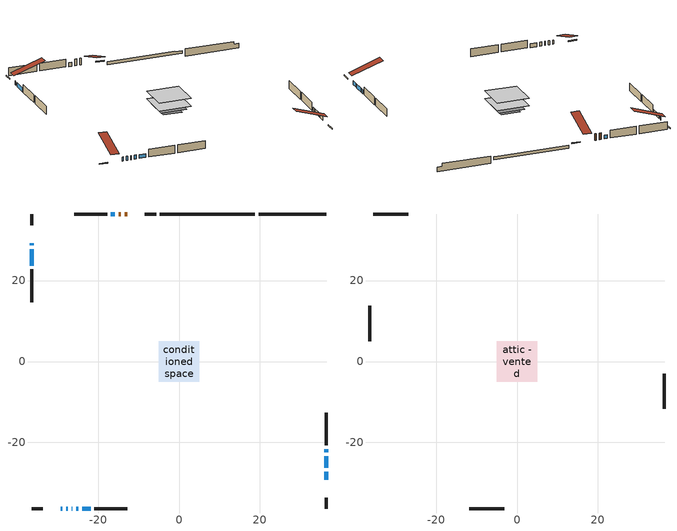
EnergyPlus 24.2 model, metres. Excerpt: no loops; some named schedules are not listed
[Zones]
conditioned space
 floor adiabatic (Floor2 construction): -4.02,-4.02 -4.02,4.02 4.02,4.02 4.02,-4.02 z0.46
 floor adiabatic (AdiabaticFloorConstruction): -4.99,-4.99 -4.99,4.99 4.99,4.99 4.99,-4.99 z0.46
 floor foundation (Slab1 construction): -2.96,-2.96 -2.96,2.96 2.96,2.96 2.96,-2.96 z-1.83
 floor foundation (Slab2 construction): -4.02,-4.02 -4.02,4.02 4.02,4.02 4.02,-4.02 z-0.76
 wall outside (RimJoist1 construction): -5.65,36.44 -8.41,36.44 / -36.44,-36.44 -33.68,-36.44 / -36.44,36.44 -36.44,33.68 / 36.44,-36.44 36.44,-33.68 z0.46:0.76
 wall outside (AdiabaticWallConstruction 1): -12.83,36.44 -13.44,36.44 / -14.37,36.44 -14.9,36.44 z0.46:2.49
 wall outside (AdiabaticWallConstruction): -29.26,-36.44 -28.81,-36.44 / 36.44,-29.26 36.44,-27.23 / 36.44,-26.3 36.44,-23.38 / 36.44,-22.45 36.44,-21.65 / -27.88,-36.44 -27.48,-36.44 / -26.56,-36.44 -26.35,-36.44 / -36.44,29.26 -36.44,28.68 / -25.42,-36.44 -24.84,-36.44 / -23.92,-36.44 -21.83,-36.44 / -36.44,27.76 -36.44,23.69 / -15.82,36.44 -16.84,36.44 z0.46:1.68
 wall outside (Wall1 construction): -17.77,36.44 -25.89,36.44 / -20.9,-36.44 -12.78,-36.44 / -36.44,22.77 -36.44,14.65 / 36.44,-20.72 36.44,-12.6 z0.46:2.9
 wall foundation (FoundationWall1 construction): 19.68,36.44,-1.83 19.68,36.44,0.46 34.77,36.44,0.46 34.77,36.44,-0.41 36.44,36.44,-0.41 36.44,36.44,-1.83
 wall foundation (FoundationWall2 construction): -4.72,36.44,-0.76 -4.72,36.44,0.15 16.4,36.44,0.15 16.4,36.44,0.04 18.75,36.44,0.04 18.75,36.44,-0.76
 window (WindowConstruction 6): -29.26,-36.44 -28.81,-36.44 z0.46:1.68
 window (WindowConstruction 4): 36.44,-29.26 36.44,-27.23 z0.46:1.68
 window (WindowConstruction 5): 36.44,-26.3 36.44,-23.38 z0.46:1.68
 window (WindowConstruction 8): 36.44,-22.45 36.44,-21.65 z0.46:1.68
 window (WindowConstruction 9): -27.88,-36.44 -27.48,-36.44 z0.46:1.68
 window (WindowConstruction 10): -26.55,-36.44 -26.35,-36.44 z0.46:1.68
 window (WindowConstruction 7): -36.44,29.26 -36.44,28.69 z0.46:1.68
 window (WindowConstruction): -25.42,-36.44 -24.85,-36.44 z0.46:1.68
 window (WindowConstruction 1): -23.92,-36.44 -21.83,-36.44 z0.46:1.68
 window (WindowConstruction 2): -36.44,27.76 -36.44,23.7 z0.46:1.68
 window (WindowConstruction 3): -15.83,36.44 -16.84,36.44 z0.46:1.68
 door (Door): -12.83,36.44 -13.44,36.44 z0.46:2.49
 door (Door 1): -14.37,36.44 -14.9,36.44 z0.46:2.49
 ceiling adiabatic (AdiabaticFloorConstruction): 4.99,-4.99 4.99,4.99 -4.99,4.99 -4.99,-4.99 z0.46
attic - vented
 floor to conditioned space (Floor1 construction Reversed): -4.99,-4.99 -4.99,4.99 4.99,4.99 4.99,-4.99 z2.9
 wall outside (Wall2 construction): -26.82,36.44 -35.51,36.44 / -11.85,-36.44 -3.16,-36.44 / -36.44,13.72 -36.44,5.02 / 36.44,-11.67 36.44,-2.98 z0.46:2.9
 roof outside (Roof1 construction): -11.91,36.44,2.9 -11.91,26.72,6.14 -9.34,26.72,6.14 -9.34,36.44,2.9; -30.19,-36.44,2.9 -30.19,-26.72,6.14 -32.75,-26.72,6.14 -32.75,-36.44,2.9; -36.44,30.19,2.9 -26.72,30.19,6.14 -26.72,32.75,6.14 -36.44,32.75,2.9; 36.44,-30.19,2.9 26.72,-30.19,6.14 26.72,-32.75,6.14 36.44,-32.75,2.9
[Building]
Building 1: Terrain=Suburbs
[Site:Location]
Quebec Intl AP_QC: Latitude {deg}=46.8; Longitude {deg}=-71.38; Time Zone {hr}=-5; Elevation {m}=74; Keep Site Location Information=Yes
[Site:GroundTemperature:Shallow]
0.0108218, -2.24938, -2.43038, -1.3578, 2.94801, 7.23376, 10.9493, 13.303, 13.5029, 11.5886, 7.96783, 3.81355
[Site:WaterMainsTemperature]
Calculation Method=Schedule; Temperature Schedule=mains temperature schedule
[Material] Roughness=Rough; Thermal Absorptance=0.9
Name | Thickness {m} | Conductivity {W/m-K} | Density {kg/m3} | Specific Heat {J/kg-K} | Solar Absorptance | Visible Absorptance
asphalt or fiberglass shingles | 0.00635 | 0.162714 | 1121.4 | 1465.45 | 0.4 | 0.4
ceiling loosefill ins | 0.0846667 | 0.0480833 | 16.02 | 1046.75 | 0.7 | 0.7
ceiling stud and cavity | 0.1397 | 0.0900535 | 65.682 | 1177.47 | 0.7 | 0.7
concrete 4.0 in. | 0.1016 | 1.803125 | 2242.8 | 837.4 | 0.7 | 0.7
concrete 8.0 in. | 0.2032 | 1.803125 | 2242.8 | 837.4 | 0.7 | 0.7
door material | 0.04445 | 0.327969 | 512.64 | 1214.23 | 0.7 | 0.7
door material 1 | 0.04445 | 0.0451087 | 512.64 | 1214.23 | 0.7 | 0.7
exterior vertical ins | 0.00108814 | 0.029427 | 32.04 | 1214.23 | 0.7 | 0.7
floor covering | 0.0127 | 9.015625 | 54.468 | 1339.84 | 0.6 | 0.6
floor covering 1 | 0.0127 | 0.0433444 | 54.468 | 1339.84 | 0.6 | 0.6
floor rigid ins; wall rigid ins | 0.512978 | 0.029427 | 32.04 | 1214.23 | 0.7 | 0.7
floor stud and cavity | 0.0889 | 0.621767 | 50.32683 | 1063.81 | 0.7 | 0.7
floor stud and cavity 1 | 0.1397 | 1.75129 | 37.0049 | 1207.88 | 0.7 | 0.7
furniture material conditioned space 1 | 0.1524 | 0.115458 | 640.8 | 1214.23 | 0.6 | 0.6
gypsum board | 0.0127 | 0.160291 | 801 | 837.4 | 0.6 | 0.6
osb sheathing 0.5 in. | 0.0127 | 0.115458 | 512.64 | 1214.23 | 0.7 | 0.7
osb sheathing 0.75 in. | 0.01905 | 0.115458 | 512.64 | 1214.23 | 0.7 | 0.7
rim joist stud and cavity | 0.0508 | 0.137084 | 50.32683 | 1063.81 | 0.6 | 0.6
slab rigid ins | 0.0259096 | 0.029427 | 32.04 | 1214.23 | 0.7 | 0.7
wall stud and cavity | 0.1397 | 0.0854019 | 139.0536 | 1170.24 | 0.7 | 0.7
wall stud and cavity 1 | 0.0889 | 6.1454 | 50.32683 | 1063.81 | 0.6 | 0.6
wall stud and cavity 2 | 0.0889 | 0.380278 | 52.3479 | 1209.89 | 0.7 | 0.7
wall stud and cavity 3 | 0.0889 | 0.391764 | 83.0341 | 1211.67 | 0.7 | 0.7
wood siding | 0.0254 | 0.102417 | 544.68 | 1172.36 | 0.4 | 0.4
wood siding 1 | 0.00254 | 0.102417 | 544.68 | 1172.36 | 0.4 | 0.4
wood siding 2; wood siding 3; wood siding 4 | 0.0254 | 0.102417 | 544.68 | 1172.36 | 0.7 | 0.7
[WindowMaterial:SimpleGlazingSystem]
Name | U-Factor {W/m2-K} | Solar Heat Gain Coefficient
WindowMaterial | 1.86466 | 0.36
WindowMaterial 1 | 1.67331 | 0.42
WindowMaterial 2 | 1.67558 | 0.42
WindowMaterial 3 | 1.7863 | 0.38
WindowMaterial 4 | 1.80447 | 0.39
WindowMaterial 5 | 3.26144 | 0.45
WindowMaterial 6 | 2.220098 | 0.36
WindowMaterial 7 | 3.0082 | 0.49
WindowMaterial 8 | 3.07407 | 0.32
[Construction]
AdiabaticFloorConstruction: floor stud and cavity 1, floor rigid ins, osb sheathing 0.75 in., floor covering 1
AdiabaticWallConstruction: wood siding 3, wall rigid ins, wall stud and cavity 2, gypsum board
AdiabaticWallConstruction 1: wood siding 4, wall rigid ins, wall stud and cavity 2, gypsum board
Door: door material
Door 1: door material 1
Floor1 construction Reversed: gypsum board, ceiling stud and cavity, ceiling loosefill ins
Floor2 construction: floor stud and cavity, floor covering
FoundationWall1 construction; FoundationWall2 construction: concrete 8.0 in.
furniture construction conditioned space 1: furniture material conditioned space 1
PartitionWallConstruction: gypsum board, wall stud and cavity 3, gypsum board
RimJoist1 construction: wood siding 2, rim joist stud and cavity
Roof1 construction: asphalt or fiberglass shingles
Slab1 construction: slab rigid ins, concrete 4.0 in.
Slab2 construction: concrete 4.0 in.
Wall1 construction: wood siding, osb sheathing 0.5 in., wall stud and cavity, gypsum board
Wall2 construction: wood siding 1, wall stud and cavity 1
WindowConstruction: WindowMaterial
WindowConstruction 1: WindowMaterial 1
WindowConstruction 10: WindowMaterial 8
WindowConstruction 2; WindowConstruction 4: WindowMaterial 2
WindowConstruction 3: WindowMaterial 3
WindowConstruction 5: WindowMaterial 4
WindowConstruction 6: WindowMaterial 5
WindowConstruction 7: WindowMaterial 6
WindowConstruction 8; WindowConstruction 9: WindowMaterial 7
[Zone] Multiplier=1; Part of Total Floor Area=Yes
Name | Volume {m3}
attic - vented | 52.4597
conditioned space | 402.6
[Space]
Name | Zone | Volume {m3}
attic - vented 1 | attic - vented | 52.4597
conditioned space 1 | conditioned space | 402.6
[ZoneInfiltration:EffectiveLeakageArea]
infil attic - vented 1: Zone or Space=attic - vented 1; Schedule=Always On Discrete; Effective Air Leakage Area {cm2}=3680.86; Stack Coefficient=0.00039498; Wind Coefficient=1.34279e-05
[ZoneMixing]
whole house fan mix: Zone or Space=attic - vented; Schedule=Always On Continuous; Design Flow Rate Calculation Method=Flow/Zone; Design Flow Rate {m3/s}=0; Source Zone or Space=conditioned space
[SurfaceProperty:ExposedFoundationPerimeter] Exposed Perimeter Calculation Method=TotalExposedPerimeter
Name | Total Exposed Perimeter {m}
Slab1 | 16.764
Slab2 | 23.47
[InternalMass] Zone or ZoneList=conditioned space; Space or SpaceList=conditioned space 1
Name | Construction | Surface Area {m2}
furniture mass conditioned space 1 | furniture construction conditioned space 1 | 105.626
partition wall mass | PartitionWallConstruction | 199.4
[Lights]
interior lighting: Zone or ZoneList or Space or SpaceList=conditioned space 1; Schedule=interior lighting schedule; Design Level Calculation Method=LightingLevel; Lighting Level {W}=343.2; Return Air Fraction=0; Fraction Radiant=0.6; Fraction Visible=0.2; Fraction Replaceable=1
[People]
occupants: Zone or ZoneList or Space or SpaceList=conditioned space 1; Number of People Schedule=occupants schedule; Number of People Calculation Method=People; Number of People=3; Fraction Radiant=0.314171; Sensible Heat Fraction=0.56303; Activity Level Schedule=occupants activity schedule; Carbon Dioxide Generation Rate {m3/s-W}=0; Enable ASHRAE 55 Comfort Warnings=No; Mean Radiant Temperature Calculation Type=EnclosureAveraged
[ElectricEquipment] Zone or ZoneList or Space or SpaceList=conditioned space 1; Design Level Calculation Method=EquipmentLevel
Name | Schedule | Design Level {W} | Fraction Latent | Fraction Radiant | Fraction Lost
clothes dryer | clothes dryer schedule | 140.772 | 0.015 | 0.081 | 0.85
clothes washer | clothes washer schedule | 32.1985 | 0.03 | 0.162 | 0.7
cooking range | cooking range schedule | 215.147 | 0.08 | 0.432 | 0.2
dishwasher | dishwasher schedule | 66.8632 | 0.3 | 0.18 | 0.4
fridge | fridge schedule | 72.9452 | 0 | 0.6 | 0
mech vent bath fan 0 | mech vent bath fan 0 schedule | 25.1 | 0 | 0 | 1
mech vent house fan | mech vent house fan schedule | 0 | 0 | 0 | 1
mech vent house fan cfis | mech vent house fan cfis schedule | 0 | 0 | 0 | 0
mech vent range fan 0 | mech vent range fan 0 schedule | 57 | 0 | 0 | 1
misc plug loads | misc plug loads schedule | 494.7 | 0.045 | 0.513 | 0.1
whole house fan | Always On Discrete | 0 | 0 | 0 | 1
[OtherEquipment] Zone or ZoneList or Space or SpaceList=conditioned space 1; Design Level Calculation Method=EquipmentLevel
Name | Fuel Type | Schedule | Design Level {W} | Fraction Latent | Fraction Radiant | Fraction Lost
clothes dryer 1 | Electricity | clothes dryer schedule | 0 | 0.015 | 0.081 | 0.85
cooking range 1 | Electricity | cooking range schedule | 0 | 0.08 | 0.432 | 0.2
general water use latent | None | general water use schedule | 62.594 | 1 | 0 | 0
general water use sensible | None | general water use schedule | -61.6891 | 0 | 0.6 | 0
mech vent house fan latent load | None | Always On Discrete | 0 | 1 | 0 | 0
mech vent house fan sensible load | None | Always On Discrete | 0 | 0 | 0 | 0
water heater energy adjustment1 | Electricity | Always On Discrete | 0.01 | 0 | 0 | 1
[ZoneInfiltration:DesignFlowRate] Zone or ZoneList or Space or SpaceList=conditioned space 1; Schedule=Always On Discrete; Design Flow Rate Calculation Method=Flow/Zone; Design Flow Rate {m3/s}=0
infil flow; natural vent flow; whole house fan flow
[ZoneControl:Thermostat]
conditioned space Thermostat: Zone or ZoneList=conditioned space; Control Type Schedule=conditioned space Thermostat Schedule; Control 1=conditioned space temperature setpoint; Temperature Difference Between Cutout And Setpoint {deltaC}=0
[ZoneHVAC:Baseboard:Convective:Electric]
electric baseboard: Availability Schedule=Always On Discrete; Heating Design Capacity {W}=13207.2; Efficiency=1
[Zone equipment]
conditioned space: electric baseboard
[Foundation:Kiva] Initial Indoor Air Temperature {C}=18; Wall Depth Below Slab {m}=0.2032
Name | Wall Height Above Grade {m} | Custom Block Material Name 1 | Custom Block Depth 1 {m} | Custom Block X Position 1 {m} | Custom Block Z Position 1 {m}
Foundation Kiva 1 | 0.460004
Foundation Kiva 2 | 0.150023 | exterior vertical ins | 0.910011 | 0.2032 | 0
[Foundation:Kiva:Settings]
Soil Conductivity {W/m-K}=0.849921; Soil Density {kg/m3}=1842.3; Soil Specific Heat {J/kg-K}=418.7; Ground Solar Absorptivity=0.9; Ground Thermal Absorptivity=0.9; Ground Surface Roughness {m}=0.03; Far-Field Width {m}=40; Deep-Ground Boundary Condition=ZeroFlux; Deep-Ground Depth {m}=40; Minimum Cell Dimension {m}=0.2; Maximum Cell Growth Coefficient=3; Simulation Timestep=Timestep
[Exterior:Lights]
exterior lighting: Schedule=exterior lighting schedule; Design Level {W}=75.6
[EnergyManagementSystem:GlobalVariable]
infil_program_Qfan
infil_program_Qinf
natural_vent_program_Qnv
natural_vent_program_Qwhf
[EnergyManagementSystem:Sensor]
Name | Output:Variable or Output:Meter Index Key | Output:Variable or Output:Meter
airflow_gain | infil flow | Infiltration Sensible Heat Gain Energy
airflow_gain_1 | natural vent flow | Infiltration Sensible Heat Gain Energy
airflow_gain_2 | whole house fan flow | Infiltration Sensible Heat Gain Energy
airflow_loss | infil flow | Infiltration Sensible Heat Loss Energy
airflow_loss_1 | natural vent flow | Infiltration Sensible Heat Loss Energy
airflow_loss_2 | whole house fan flow | Infiltration Sensible Heat Loss Energy
clg_load_cond |  | Cooling:EnergyTransfer:Zone:CONDITIONED SPACE
clg_sp_s; clg_sp_s_1 | cooling setpoint | Schedule Value
clothes_dryer_exhaust_0_sch_s | clothes dryer exhaust 0 schedule | Schedule Value
conditioned_space_clg_unmet_s | conditioned space | Zone Cooling Setpoint Not Met Time
conditioned_space_htg_unmet_s | conditioned space | Zone Heating Setpoint Not Met Time
cool_season | cooling season schedule | Schedule Value
fridge_tin_s | conditioned space | Zone Mean Air Temperature
htg_load_cond |  | Heating:EnergyTransfer:Zone:CONDITIONED SPACE
htg_sp_s; htg_sp_s_1 | heating setpoint | Schedule Value
ig_ee_conv | clothes dryer | Electric Equipment Convective Heating Energy
ig_ee_conv_2 | cooking range | Electric Equipment Convective Heating Energy
ig_ee_conv_4 | fridge | Electric Equipment Convective Heating Energy
ig_ee_conv_5 | misc plug loads | Electric Equipment Convective Heating Energy
ig_ee_conv_6 | whole house fan | Electric Equipment Convective Heating Energy
ig_ee_rad | clothes dryer | Electric Equipment Radiant Heating Energy
ig_ee_rad_2 | cooking range | Electric Equipment Radiant Heating Energy
ig_ee_rad_4 | fridge | Electric Equipment Radiant Heating Energy
ig_ee_rad_5 | misc plug loads | Electric Equipment Radiant Heating Energy
ig_ee_rad_6 | whole house fan | Electric Equipment Radiant Heating Energy
ig_lgt_conv | interior lighting | Lights Convective Heating Energy
ig_lgt_rad | interior lighting | Lights Radiant Heating Energy
ig_lgt_vis | interior lighting | Lights Visible Radiation Heating Energy
ig_oe_conv | clothes dryer 1 | Other Equipment Convective Heating Energy
ig_oe_conv_1 | cooking range 1 | Other Equipment Convective Heating Energy
ig_oe_conv_2 | general water use latent | Other Equipment Convective Heating Energy
ig_oe_conv_3 | general water use sensible | Other Equipment Convective Heating Energy
ig_oe_conv_4 | water heater energy adjustment1 | Other Equipment Convective Heating Energy
ig_oe_rad | clothes dryer 1 | Other Equipment Radiant Heating Energy
ig_oe_rad_1 | cooking range 1 | Other Equipment Radiant Heating Energy
ig_oe_rad_2 | general water use latent | Other Equipment Radiant Heating Energy
ig_oe_rad_3 | general water use sensible | Other Equipment Radiant Heating Energy
ig_oe_rad_4 | water heater energy adjustment1 | Other Equipment Radiant Heating Energy
ig_ppl_conv | occupants | People Convective Heating Energy
ig_ppl_rad | occupants | People Radiant Heating Energy
im_conv | furniture mass conditioned space 1 | Surface Inside Face Convection Heat Gain Energy
im_conv_1 | partition wall mass | Surface Inside Face Convection Heat Gain Energy
im_ig | furniture mass conditioned space 1 | Surface Inside Face Internal Gains Radiation Heat Gain Energy
im_ig_1 | partition wall mass | Surface Inside Face Internal Gains Radiation Heat Gain Energy
im_lgt | furniture mass conditioned space 1 | Surface Inside Face Lights Radiation Heat Gain Energy
im_lgt_1 | partition wall mass | Surface Inside Face Lights Radiation Heat Gain Energy
im_sol | furniture mass conditioned space 1 | Surface Inside Face Solar Radiation Heat Gain Energy
im_sol_1 | partition wall mass | Surface Inside Face Solar Radiation Heat Gain Energy
im_surf | furniture mass conditioned space 1 | Surface Inside Face Net Surface Thermal Radiation Heat Gain Energy
im_surf_1 | partition wall mass | Surface Inside Face Net Surface Thermal Radiation Heat Gain Energy
mech_vent_bath_fan_0_sch_s | mech vent bath fan 0 schedule | Schedule Value
mech_vent_range_fan_0_sch_s | mech vent range fan 0 schedule | Schedule Value
mv_conv | mech vent bath fan 0 | Electric Equipment Convective Heating Energy
mv_conv_1 | mech vent house fan | Electric Equipment Convective Heating Energy
mv_conv_2 | mech vent house fan cfis | Electric Equipment Convective Heating Energy
mv_conv_3 | mech vent range fan 0 | Electric Equipment Convective Heating Energy
mv_conv_4 | mech vent house fan latent load | Other Equipment Convective Heating Energy
mv_conv_5 | mech vent house fan sensible load | Other Equipment Convective Heating Energy
mv_rad | mech vent bath fan 0 | Electric Equipment Radiant Heating Energy
mv_rad_1 | mech vent house fan | Electric Equipment Radiant Heating Energy
mv_rad_2 | mech vent house fan cfis | Electric Equipment Radiant Heating Energy
mv_rad_3 | mech vent range fan 0 | Electric Equipment Radiant Heating Energy
mv_rad_4 | mech vent house fan latent load | Other Equipment Radiant Heating Energy
mv_rad_5 | mech vent house fan sensible load | Other Equipment Radiant Heating Energy
natural_vent_s | natural vent schedule | Schedule Value
out_pb_s |  | Site Outdoor Air Barometric Pressure
out_wt_s |  | Site Outdoor Air Humidity Ratio
site_vw_s |  | Site Wind Speed
ss_back_out | Window1 | Surface Window Shortwave from Zone Back Out Window Heat Transfer Rate
ss_back_out_1 | Window10 | Surface Window Shortwave from Zone Back Out Window Heat Transfer Rate
ss_back_out_10 | Window9 | Surface Window Shortwave from Zone Back Out Window Heat Transfer Rate
ss_back_out_2 | Window11 | Surface Window Shortwave from Zone Back Out Window Heat Transfer Rate
ss_back_out_3 | Window12 | Surface Window Shortwave from Zone Back Out Window Heat Transfer Rate
ss_back_out_4 | Window14 | Surface Window Shortwave from Zone Back Out Window Heat Transfer Rate
ss_back_out_5 | Window15 | Surface Window Shortwave from Zone Back Out Window Heat Transfer Rate
ss_back_out_6 | Window2 | Surface Window Shortwave from Zone Back Out Window Heat Transfer Rate
ss_back_out_7 | Window5 | Surface Window Shortwave from Zone Back Out Window Heat Transfer Rate
ss_back_out_8 | Window6 | Surface Window Shortwave from Zone Back Out Window Heat Transfer Rate
ss_back_out_9 | Window7 | Surface Window Shortwave from Zone Back Out Window Heat Transfer Rate
ss_conv | Door1 | Surface Inside Face Convection Heat Gain Energy
ss_conv_1 | Door2 | Surface Inside Face Convection Heat Gain Energy
ss_conv_10 | Window6 | Surface Inside Face Convection Heat Gain Energy
ss_conv_11 | Window7 | Surface Inside Face Convection Heat Gain Energy
ss_conv_12 | Window9 | Surface Inside Face Convection Heat Gain Energy
ss_conv_2 | Window1 | Surface Inside Face Convection Heat Gain Energy
ss_conv_3 | Window10 | Surface Inside Face Convection Heat Gain Energy
ss_conv_4 | Window11 | Surface Inside Face Convection Heat Gain Energy
ss_conv_5 | Window12 | Surface Inside Face Convection Heat Gain Energy
ss_conv_6 | Window14 | Surface Inside Face Convection Heat Gain Energy
ss_conv_7 | Window15 | Surface Inside Face Convection Heat Gain Energy
ss_conv_8 | Window2 | Surface Inside Face Convection Heat Gain Energy
ss_conv_9 | Window5 | Surface Inside Face Convection Heat Gain Energy
ss_ig | Door1 | Surface Inside Face Internal Gains Radiation Heat Gain Energy
ss_ig_1 | Door2 | Surface Inside Face Internal Gains Radiation Heat Gain Energy
ss_ig_10 | Window6 | Surface Inside Face Internal Gains Radiation Heat Gain Energy
ss_ig_11 | Window7 | Surface Inside Face Internal Gains Radiation Heat Gain Energy
ss_ig_12 | Window9 | Surface Inside Face Internal Gains Radiation Heat Gain Energy
ss_ig_2 | Window1 | Surface Inside Face Internal Gains Radiation Heat Gain Energy
ss_ig_3 | Window10 | Surface Inside Face Internal Gains Radiation Heat Gain Energy
ss_ig_4 | Window11 | Surface Inside Face Internal Gains Radiation Heat Gain Energy
ss_ig_5 | Window12 | Surface Inside Face Internal Gains Radiation Heat Gain Energy
ss_ig_6 | Window14 | Surface Inside Face Internal Gains Radiation Heat Gain Energy
ss_ig_7 | Window15 | Surface Inside Face Internal Gains Radiation Heat Gain Energy
ss_ig_8 | Window2 | Surface Inside Face Internal Gains Radiation Heat Gain Energy
ss_ig_9 | Window5 | Surface Inside Face Internal Gains Radiation Heat Gain Energy
ss_lgt | Door1 | Surface Inside Face Lights Radiation Heat Gain Energy
ss_lgt_1 | Door2 | Surface Inside Face Lights Radiation Heat Gain Energy
ss_sol | Door1 | Surface Inside Face Solar Radiation Heat Gain Energy
ss_sol_1 | Door2 | Surface Inside Face Solar Radiation Heat Gain Energy
ss_surf | Door1 | Surface Inside Face Net Surface Thermal Radiation Heat Gain Energy
ss_surf_1 | Door2 | Surface Inside Face Net Surface Thermal Radiation Heat Gain Energy
ss_surf_10 | Window6 | Surface Inside Face Net Surface Thermal Radiation Heat Gain Energy
ss_surf_11 | Window7 | Surface Inside Face Net Surface Thermal Radiation Heat Gain Energy
ss_surf_12 | Window9 | Surface Inside Face Net Surface Thermal Radiation Heat Gain Energy
ss_surf_2 | Window1 | Surface Inside Face Net Surface Thermal Radiation Heat Gain Energy
ss_surf_3 | Window10 | Surface Inside Face Net Surface Thermal Radiation Heat Gain Energy
ss_surf_4 | Window11 | Surface Inside Face Net Surface Thermal Radiation Heat Gain Energy
ss_surf_5 | Window12 | Surface Inside Face Net Surface Thermal Radiation Heat Gain Energy
ss_surf_6 | Window14 | Surface Inside Face Net Surface Thermal Radiation Heat Gain Energy
ss_surf_7 | Window15 | Surface Inside Face Net Surface Thermal Radiation Heat Gain Energy
ss_surf_8 | Window2 | Surface Inside Face Net Surface Thermal Radiation Heat Gain Energy
ss_surf_9 | Window5 | Surface Inside Face Net Surface Thermal Radiation Heat Gain Energy
ss_trans_in | Window1 | Surface Window Transmitted Solar Radiation Rate
ss_trans_in_1 | Window10 | Surface Window Transmitted Solar Radiation Rate
ss_trans_in_10 | Window9 | Surface Window Transmitted Solar Radiation Rate
ss_trans_in_2 | Window11 | Surface Window Transmitted Solar Radiation Rate
ss_trans_in_3 | Window12 | Surface Window Transmitted Solar Radiation Rate
ss_trans_in_4 | Window14 | Surface Window Transmitted Solar Radiation Rate
ss_trans_in_5 | Window15 | Surface Window Transmitted Solar Radiation Rate
ss_trans_in_6 | Window2 | Surface Window Transmitted Solar Radiation Rate
ss_trans_in_7 | Window5 | Surface Window Transmitted Solar Radiation Rate
ss_trans_in_8 | Window6 | Surface Window Transmitted Solar Radiation Rate
ss_trans_in_9 | Window7 | Surface Window Transmitted Solar Radiation Rate
ss_trans_out | Window1 | Surface Inside Face Initial Transmitted Diffuse Transmitted Out Window Solar Radiation Rate
ss_trans_out_1 | Window10 | Surface Inside Face Initial Transmitted Diffuse Transmitted Out Window Solar Radiation Rate
ss_trans_out_10 | Window9 | Surface Inside Face Initial Transmitted Diffuse Transmitted Out Window Solar Radiation Rate
ss_trans_out_2 | Window11 | Surface Inside Face Initial Transmitted Diffuse Transmitted Out Window Solar Radiation Rate
ss_trans_out_3 | Window12 | Surface Inside Face Initial Transmitted Diffuse Transmitted Out Window Solar Radiation Rate
ss_trans_out_4 | Window14 | Surface Inside Face Initial Transmitted Diffuse Transmitted Out Window Solar Radiation Rate
ss_trans_out_5 | Window15 | Surface Inside Face Initial Transmitted Diffuse Transmitted Out Window Solar Radiation Rate
ss_trans_out_6 | Window2 | Surface Inside Face Initial Transmitted Diffuse Transmitted Out Window Solar Radiation Rate
ss_trans_out_7 | Window5 | Surface Inside Face Initial Transmitted Diffuse Transmitted Out Window Solar Radiation Rate
ss_trans_out_8 | Window6 | Surface Inside Face Initial Transmitted Diffuse Transmitted Out Window Solar Radiation Rate
ss_trans_out_9 | Window7 | Surface Inside Face Initial Transmitted Diffuse Transmitted Out Window Solar Radiation Rate
s_conv | Floor1 | Surface Inside Face Convection Heat Gain Energy
s_conv_1 | Floor2 | Surface Inside Face Convection Heat Gain Energy
s_conv_10 | Slab1 | Surface Inside Face Convection Heat Gain Energy
s_conv_11 | Slab2 | Surface Inside Face Convection Heat Gain Energy
s_conv_12 | Wall1:0 | Surface Inside Face Convection Heat Gain Energy
s_conv_13 | Wall1:180 | Surface Inside Face Convection Heat Gain Energy
s_conv_14 | Wall1:270 | Surface Inside Face Convection Heat Gain Energy
s_conv_15 | Wall1:90 | Surface Inside Face Convection Heat Gain Energy
s_conv_2 | FoundationWall1 | Surface Inside Face Convection Heat Gain Energy
s_conv_3 | FoundationWall2 | Surface Inside Face Convection Heat Gain Energy
s_conv_4 | inferred conditioned ceiling | Surface Inside Face Convection Heat Gain Energy
s_conv_5 | inferred conditioned floor | Surface Inside Face Convection Heat Gain Energy
s_conv_6 | RimJoist1:0 | Surface Inside Face Convection Heat Gain Energy
s_conv_7 | RimJoist1:180 | Surface Inside Face Convection Heat Gain Energy
s_conv_8 | RimJoist1:270 | Surface Inside Face Convection Heat Gain Energy
s_conv_9 | RimJoist1:90 | Surface Inside Face Convection Heat Gain Energy
s_ig | Floor1 | Surface Inside Face Internal Gains Radiation Heat Gain Energy
